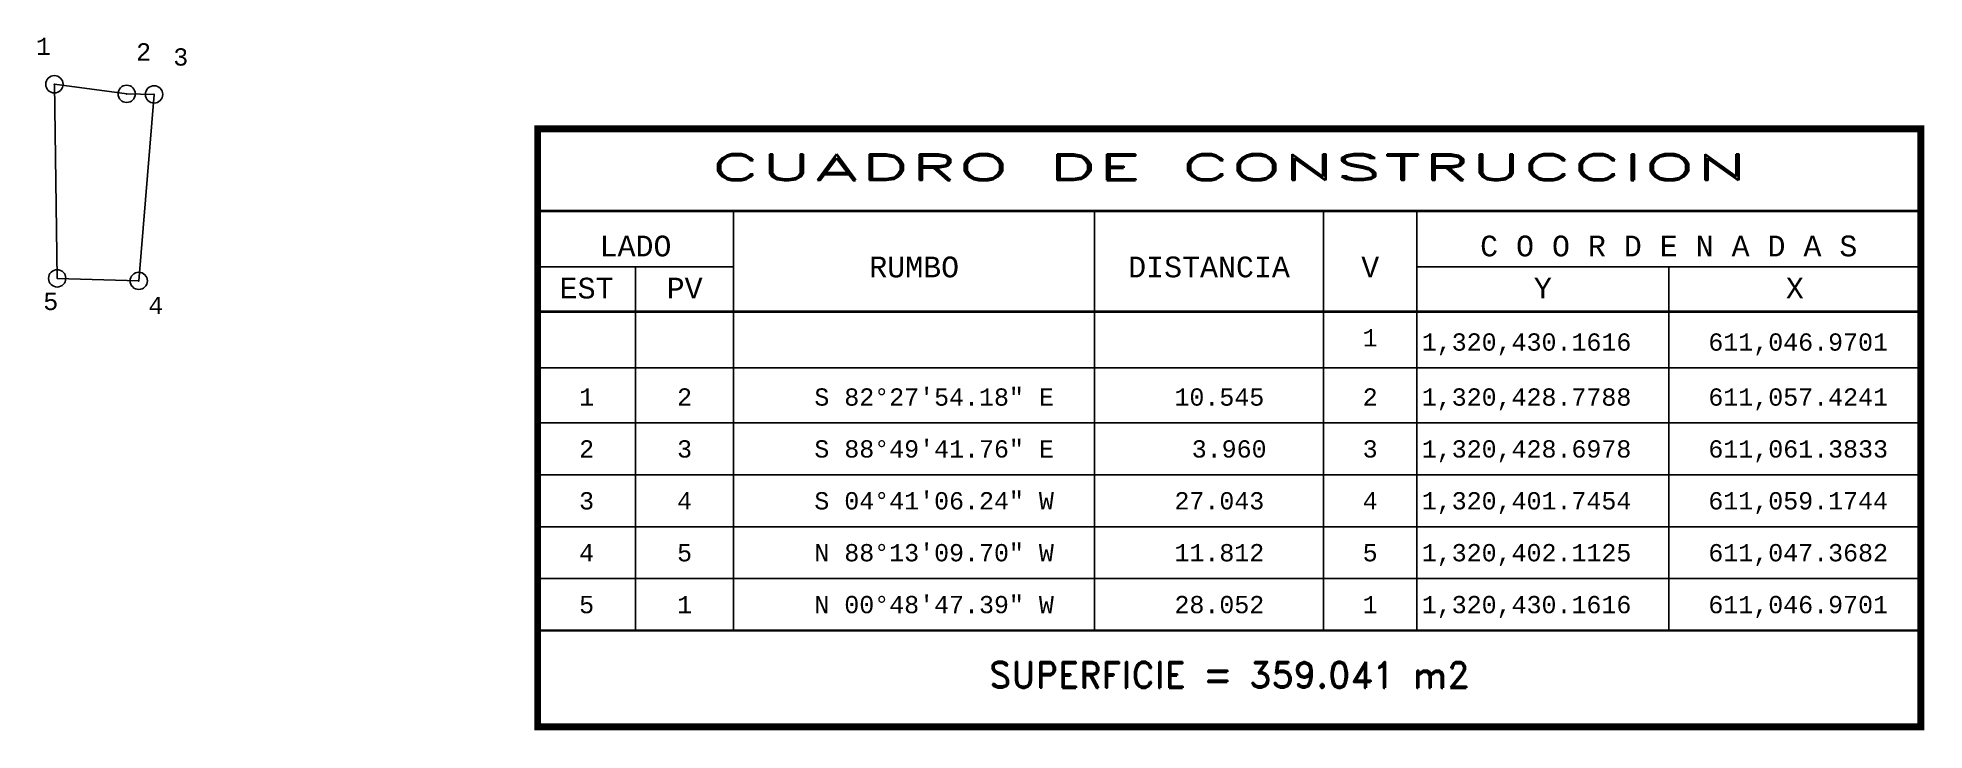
# Model space of a CAD drawing. Header units: millimetres. Extents: x 611045 to 611317, y 1320337 to 1320437.
import ezdxf
from ezdxf.enums import TextEntityAlignment as Align

# ---------------------------------------------------------------- set-up
doc = ezdxf.new("R2010")
doc.units = ezdxf.units.MM
doc.header["$PDMODE"] = 32
doc.header["$PDSIZE"] = 2.5
for name, color, linetype in [('CVL_CUADCON', 1, 'Continuous'), ('CVL_CUADCON_LIN', 8, 'Continuous'), ('CVL_CUADCON_TIT', 1, 'Continuous'), ('CVL_CUADCON_TX', 2, 'Continuous'), ('CVL_PUNTO', 2, 'Continuous'), ('CVL_PUNTO_NUM', 2, 'Continuous')]:
    doc.layers.add(name, color=color, linetype=linetype)
doc.styles.add('HUECA1', font='hueca1.shx')
doc.styles.add('MONOTXT4', font='monotxt4.shx')

msp = doc.modelspace()

# ---------------------------------------------------------------- linework, layer by layer
msp.add_lwpolyline([(611059.17, 1320401.75), (611047.37, 1320402.11), (611046.97, 1320430.16), (611057.42, 1320428.78), (611061.38, 1320428.7)], close=True)
at = {"layer": 'CVL_CUADCON', "color": 1, "linetype": 'Continuous', "const_width": 1, "flags": 128}
msp.add_lwpolyline([(611116.82, 1320423.71), (611316.76, 1320423.71), (611316.76, 1320337.3), (611116.82, 1320337.3)], close=True, dxfattribs=at)
at = {"layer": 'CVL_CUADCON', "color": 1, "linetype": 'Continuous', "const_width": 0.375, "flags": 128}
for points in [[(611116.82, 1320411.84), (611316.76, 1320411.84)], [(611116.82, 1320397.3), (611316.76, 1320397.3)], [(611116.82, 1320351.21), (611316.76, 1320351.21)]]:
    msp.add_lwpolyline(points, dxfattribs=at)
at = {"layer": 'CVL_CUADCON_LIN', "color": 8, "linetype": 'Continuous'}
for p, q in [((611145.15, 1320411.84), (611145.15, 1320351.21)), ((611197.32, 1320411.84), (611197.32, 1320351.21)), ((611230.43, 1320411.84), (611230.43, 1320351.21)), ((611243.9, 1320411.84), (611243.9, 1320351.21)), ((611116.82, 1320403.77), (611145.15, 1320403.77)), ((611130.97, 1320403.77), (611130.97, 1320351.21)), ((611243.9, 1320403.77), (611316.76, 1320403.77)), ((611280.33, 1320403.77), (611280.33, 1320351.21)), ((611116.82, 1320389.16), (611316.76, 1320389.16)), ((611116.82, 1320381.21), (611316.76, 1320381.21)), ((611116.82, 1320373.71), (611316.76, 1320373.71)), ((611116.82, 1320366.21), (611316.76, 1320366.21)), ((611116.82, 1320358.71), (611316.76, 1320358.71)), ((611116.82, 1320351.21), (611316.76, 1320351.21))]:
    msp.add_line(p, q, dxfattribs=at)
at = {"layer": 'CVL_PUNTO', "color": 2}
for p in [(611046.97, 1320430.16), (611057.42, 1320428.78), (611061.38, 1320428.7), (611047.37, 1320402.11), (611059.17, 1320401.75)]:
    msp.add_point(p, dxfattribs=at)

# ---------------------------------------------------------------- texts
at = {"layer": 'CVL_CUADCON_TIT', "color": 1, "style": 'HUECA1', "width": 1.758658}
msp.add_text('CUADRO DE CONSTRUCCION', height=3.75, dxfattribs=at).set_placement((611141.82, 1320416.29), (611291.76, 1320416.29), align=Align.FIT)
at = {"layer": 'CVL_CUADCON_TIT', "color": 1, "style": 'MONOTXT4'}
for s, p in [('LADO', (611130.97, 1320405.29)), ('C O O R D E N A D A S', (611280.32, 1320405.29)), ('EST', (611123.9, 1320399.2)), ('PV', (611138.07, 1320399.2)), ('Y', (611262.12, 1320399.2)), ('X', (611298.55, 1320399.2))]:
    msp.add_text(s, height=3, dxfattribs=at).set_placement(p, align=Align.CENTER)
at = {"layer": 'CVL_CUADCON_TIT', "color": 1}
for s, height, style, p in [('RUMBO', 3, 'MONOTXT4', (611171.25, 1320403.76)), ('DISTANCIA', 3, 'MONOTXT4', (611213.87, 1320403.76)), ('V', 3, 'MONOTXT4', (611237.17, 1320403.76)), ('SUPERFICIE = 359.041 m2', 3.75, 'HUECA1', (611216.79, 1320344.8))]:
    msp.add_text(s, height=height, dxfattribs=dict(at, style=style)).set_placement(p, align=Align.MIDDLE)
at = {"layer": 'CVL_CUADCON_TX', "color": 2, "style": 'MONOTXT4'}
for s, p in [('1', (611237.16, 1320392.28)), ('1', (611123.9, 1320383.71)), ('2', (611138.06, 1320383.71)), ('2', (611237.16, 1320383.71)), ('2', (611123.9, 1320376.21)), ('3', (611138.06, 1320376.21)), ('3', (611237.16, 1320376.21)), ('3', (611123.9, 1320368.71)), ('4', (611138.06, 1320368.71)), ('4', (611237.16, 1320368.71)), ('4', (611123.9, 1320361.21)), ('5', (611138.06, 1320361.21)), ('5', (611237.16, 1320361.21)), ('5', (611123.9, 1320353.71)), ('1', (611138.06, 1320353.71)), ('1', (611237.16, 1320353.71))]:
    msp.add_text(s, height=2.5, dxfattribs=at).set_placement(p, align=Align.CENTER)
for s, p in [('1,320,430.1616', (611244.62, 1320391.66)), ('611,046.9701', (611286.05, 1320391.66)), ('S 82%%d27\'54.18" E', (611156.82, 1320383.71)), ('10.545', (611208.87, 1320383.71)), ('1,320,428.7788', (611244.62, 1320383.71)), ('611,057.4241', (611286.05, 1320383.71)), ('S 88%%d49\'41.76" E', (611156.82, 1320376.21)), ('3.960', (611211.37, 1320376.21)), ('1,320,428.6978', (611244.62, 1320376.21)), ('611,061.3833', (611286.05, 1320376.21)), ('S 04%%d41\'06.24" W', (611156.82, 1320368.71)), ('27.043', (611208.87, 1320368.71)), ('1,320,401.7454', (611244.62, 1320368.71)), ('611,059.1744', (611286.05, 1320368.71)), ('N 88%%d13\'09.70" W', (611156.82, 1320361.21)), ('11.812', (611208.87, 1320361.21)), ('1,320,402.1125', (611244.62, 1320361.21)), ('611,047.3682', (611286.05, 1320361.21)), ('N 00%%d48\'47.39" W', (611156.82, 1320353.71)), ('28.052', (611208.87, 1320353.71)), ('1,320,430.1616', (611244.62, 1320353.71)), ('611,046.9701', (611286.05, 1320353.71))]:
    msp.add_text(s, height=2.5, dxfattribs=at).set_placement(p)
at = {"layer": 'CVL_PUNTO_NUM', "color": 2, "style": 'MONOTXT4'}
for s, p in [('1', (611044.3, 1320434.39)), ('2', (611058.78, 1320433.59)), ('3', (611064.15, 1320432.86)), ('5', (611045.36, 1320397.53)), ('4', (611060.54, 1320396.94))]:
    msp.add_text(s, height=2.5, dxfattribs=at).set_placement(p)

doc.saveas('drawing.dxf')
